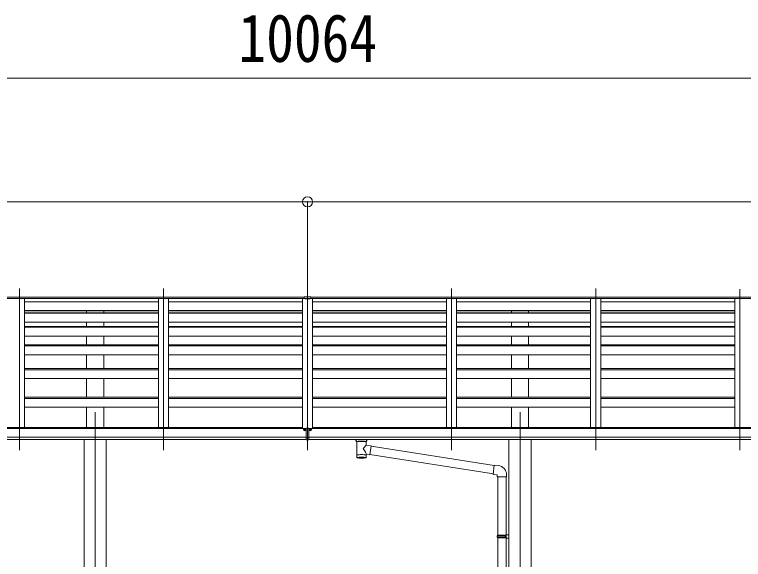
# Model space of a CAD drawing. Units: millimetres at full size; details may follow other scales. Extents: x -13976 to 14131, y -9754 to 9646.
# Drawn here: x 3859 to 7481, y -3229 to -521 of the extents above; entities that cross this region are included whole.
import ezdxf
from ezdxf.enums import TextEntityAlignment as Align

# ---------------------------------------------------------------- set-up
doc = ezdxf.new("R2010")
doc.units = ezdxf.units.MM
doc.header["$LTSCALE"] = 50
doc.header["$PDMODE"] = 32
doc.header["$PDSIZE"] = 50
for name, color, linetype, lineweight in [('0-0_0', 7, 'Continuous', 9), ('0-1_本体', 4, 'Continuous', 9), ('0-2_部品', 7, 'Continuous', 9), ('0-3_ELV2', 7, 'Continuous', 9), ('0-8_PARTS2', 2, 'Continuous', 9), ('0-A_寸法', 6, 'Continuous', 9)]:
    doc.layers.add(name, color=color, linetype=linetype, lineweight=lineweight)
doc.styles.add('ＭＳ ゴシック', font='')
doc.styles.get('ＭＳ ゴシック').set_extended_font_data('MS Gothic')

msp = doc.modelspace()

# ---------------------------------------------------------------- linework, layer by layer
at = {"layer": '0-0_0', "color": 4}
for p, q in [((5285.05, -2578.73), (5285.05, -2572.32)), ((5345.05, -2578.73), (5345.05, -2572.32))]:
    msp.add_line(p, q, dxfattribs=at)
at = {"layer": '0-1_本体'}
for p, q in [((5303.04, -1931.62), (315.05, -1931.62)), ((5303.04, -1932.53), (315.05, -1932.53)), ((318.55, -1924.42), (5299.54, -1924.42)), ((5299.54, -1926), (318.55, -1926)), ((3908.05, -1932.53), (3908.05, -2572.32)), ((4574.05, -1947.73), (3908.05, -1947.73)), ((4574.05, -1932.53), (4574.05, -2572.32)), ((4624.05, -1932.53), (4624.05, -2572.32)), ((5290.05, -1947.73), (4624.05, -1947.73)), ((5290.05, -1932.53), (5290.05, -2578.73)), ((5327.05, -1931.62), (10315.04, -1931.62)), ((5327.05, -1932.53), (10315.04, -1932.53)), ((10311.54, -1924.42), (5330.55, -1924.42)), ((5330.55, -1926), (10311.54, -1926)), ((5340.05, -1932.53), (5340.05, -2578.73)), ((5340.05, -1947.73), (6006.05, -1947.73)), ((6006.05, -1932.53), (6006.05, -2572.32)), ((6056.05, -1932.53), (6056.05, -2572.32)), ((6056.05, -1947.73), (6722.05, -1947.73)), ((6722.05, -1932.53), (6722.05, -2572.32)), ((6772.05, -1932.53), (6772.05, -2572.32)), ((6772.05, -1947.73), (7438.05, -1947.73)), ((7438.05, -1932.53), (7438.05, -2572.32)), ((4574.05, -1991.26), (3908.05, -1991.26)), ((4574.05, -1992.33), (3908.05, -1992.33)), ((5290.05, -1991.26), (4624.05, -1991.26)), ((5290.05, -1992.33), (4624.05, -1992.33)), ((5340.05, -1991.26), (6006.05, -1991.26)), ((5340.05, -1992.33), (6006.05, -1992.33)), ((6056.05, -1991.26), (6722.05, -1991.26)), ((6056.05, -1992.33), (6722.05, -1992.33)), ((6772.05, -1991.26), (7438.05, -1991.26)), ((6772.05, -1992.33), (7438.05, -1992.33)), ((4574.05, -1993.64), (3908.05, -1993.64)), ((3908.05, -2002.47), (4574.05, -2002.47)), ((4574.05, -2005.05), (3908.05, -2005.05)), ((4216.55, -2002.47), (4216.55, -1993.64)), ((4301.55, -2002.47), (4301.55, -1993.64)), ((5290.05, -1993.64), (4624.05, -1993.64)), ((4624.05, -2002.47), (5290.05, -2002.47)), ((5290.05, -2005.05), (4624.05, -2005.05)), ((5340.05, -1993.64), (6006.05, -1993.64)), ((6006.05, -2002.47), (5340.05, -2002.47)), ((5340.05, -2005.05), (6006.05, -2005.05)), ((6056.05, -1993.64), (6722.05, -1993.64)), ((6722.05, -2002.47), (6056.05, -2002.47)), ((6056.05, -2005.05), (6722.05, -2005.05)), ((6328.55, -2002.47), (6328.55, -1993.64)), ((6413.55, -2002.47), (6413.55, -1993.64)), ((6772.05, -1993.64), (7438.05, -1993.64)), ((7438.05, -2002.47), (6772.05, -2002.47)), ((6772.05, -2005.05), (7438.05, -2005.05)), ((4574.05, -2049.79), (3908.05, -2049.79)), ((4216.55, -2070.38), (4216.55, -2049.79)), ((4301.55, -2070.38), (4301.55, -2049.79)), ((5290.05, -2049.79), (4624.05, -2049.79)), ((5340.05, -2049.79), (6006.05, -2049.79)), ((6056.05, -2049.79), (6722.05, -2049.79)), ((6328.55, -2070.38), (6328.55, -2049.79)), ((6413.55, -2070.38), (6413.55, -2049.79)), ((6772.05, -2049.79), (7438.05, -2049.79)), ((3908.05, -2070.38), (4574.05, -2070.38)), ((3908.05, -2073.95), (4574.05, -2073.95)), ((4624.05, -2070.38), (5290.05, -2070.38)), ((4624.05, -2073.95), (5290.05, -2073.95)), ((6006.05, -2070.38), (5340.05, -2070.38)), ((6006.05, -2073.95), (5340.05, -2073.95)), ((6722.05, -2070.38), (6056.05, -2070.38)), ((6722.05, -2073.95), (6056.05, -2073.95)), ((7438.05, -2070.38), (6772.05, -2070.38)), ((7438.05, -2073.95), (6772.05, -2073.95)), ((3908.05, -2118.49), (4574.05, -2118.49)), ((4216.55, -2162.94), (4216.55, -2118.49)), ((4301.55, -2162.94), (4301.55, -2118.49)), ((4624.05, -2118.49), (5290.05, -2118.49)), ((6006.05, -2118.49), (5340.05, -2118.49)), ((6722.05, -2118.49), (6056.05, -2118.49)), ((6328.55, -2162.94), (6328.55, -2118.49)), ((6413.55, -2162.94), (6413.55, -2118.49)), ((7438.05, -2118.49), (6772.05, -2118.49)), ((3908.05, -2162.94), (4574.05, -2162.94)), ((4574.05, -2167.6), (3908.05, -2167.6)), ((4624.05, -2162.94), (5290.05, -2162.94)), ((5290.05, -2167.6), (4624.05, -2167.6)), ((6006.05, -2162.94), (5340.05, -2162.94)), ((5340.05, -2167.6), (6006.05, -2167.6)), ((6722.05, -2162.94), (6056.05, -2162.94)), ((6056.05, -2167.6), (6722.05, -2167.6)), ((7438.05, -2162.94), (6772.05, -2162.94)), ((6772.05, -2167.6), (7438.05, -2167.6)), ((3908.05, -2211.87), (4574.05, -2211.87)), ((4216.55, -2280.14), (4216.55, -2211.87)), ((4301.55, -2280.14), (4301.55, -2211.87)), ((4624.05, -2211.87), (5290.05, -2211.87)), ((6006.05, -2211.87), (5340.05, -2211.87)), ((6722.05, -2211.87), (6056.05, -2211.87)), ((6328.55, -2280.14), (6328.55, -2211.87)), ((6413.55, -2280.14), (6413.55, -2211.87)), ((7438.05, -2211.87), (6772.05, -2211.87)), ((3908.05, -2280.14), (4574.05, -2280.14)), ((4624.05, -2280.14), (5290.05, -2280.14)), ((6006.05, -2280.14), (5340.05, -2280.14)), ((6722.05, -2280.14), (6056.05, -2280.14)), ((7438.05, -2280.14), (6772.05, -2280.14)), ((3908.05, -2285.87), (4574.05, -2285.87)), ((4624.05, -2285.87), (5290.05, -2285.87)), ((6006.05, -2285.87), (5340.05, -2285.87)), ((6722.05, -2285.87), (6056.05, -2285.87)), ((7438.05, -2285.87), (6772.05, -2285.87)), ((3908.05, -2329.81), (4574.05, -2329.81)), ((4216.55, -2421.54), (4216.55, -2329.81)), ((4301.55, -2421.54), (4301.55, -2329.81)), ((4624.05, -2329.81), (5290.05, -2329.81)), ((6006.05, -2329.81), (5340.05, -2329.81)), ((6722.05, -2329.81), (6056.05, -2329.81)), ((6328.55, -2421.54), (6328.55, -2329.81)), ((6413.55, -2421.54), (6413.55, -2329.81)), ((7438.05, -2329.81), (6772.05, -2329.81)), ((3908.05, -2421.54), (4574.05, -2421.54)), ((4624.05, -2421.54), (5290.05, -2421.54)), ((6006.05, -2421.54), (5340.05, -2421.54)), ((6722.05, -2421.54), (6056.05, -2421.54)), ((7438.05, -2421.54), (6772.05, -2421.54)), ((3908.05, -2428.34), (4574.05, -2428.34)), ((4624.05, -2428.34), (5290.05, -2428.34)), ((6006.05, -2428.34), (5340.05, -2428.34)), ((6722.05, -2428.34), (6056.05, -2428.34)), ((7438.05, -2428.34), (6772.05, -2428.34)), ((3908.05, -2471.89), (4574.05, -2471.89)), ((4216.55, -2572.32), (4216.55, -2471.89)), ((4301.55, -2572.32), (4301.55, -2471.89)), ((4624.05, -2471.89), (5290.05, -2471.89)), ((6006.05, -2471.89), (5340.05, -2471.89)), ((6722.05, -2471.89), (6056.05, -2471.89)), ((6328.55, -2572.32), (6328.55, -2471.89)), ((6413.55, -2572.32), (6413.55, -2471.89)), ((7438.05, -2471.89), (6772.05, -2471.89)), ((5308.55, -2578.73), (309.55, -2578.73)), ((5285.05, -2572.32), (333.05, -2572.32)), ((5285.05, -2578.73), (5285.05, -2572.4)), ((5321.55, -2578.73), (10320.55, -2578.73)), ((5345.05, -2572.32), (10297.05, -2572.32)), ((5345.05, -2578.73), (5345.05, -2572.4)), ((309.55, -2620.33), (5308.55, -2620.33)), ((5308.55, -2632.17), (309.55, -2632.1)), ((4204.05, -2632.16), (4204.05, -5785.23)), ((4314.05, -2632.16), (4314.05, -5785.23)), ((10320.55, -2620.33), (5321.55, -2620.33)), ((5321.55, -2632.17), (10320.55, -2632.1)), ((6316.05, -2632.16), (6316.05, -5785.23)), ((6426.05, -2632.16), (6426.05, -5785.23))]:
    msp.add_line(p, q, dxfattribs=at)
at = {"layer": '0-2_部品'}
for p, q in [((5555.55, -2638.22), (5555.55, -2632.1)), ((5555.56, -2637.92), (5555.81, -2636.96)), ((5555.59, -2638.28), (5555.56, -2637.92)), ((5555.59, -2638.16), (5555.56, -2638.52)), ((5555.56, -2638.52), (5555.81, -2639.48)), ((5555.81, -2636.96), (5556.33, -2636.08)), ((5555.81, -2639.48), (5556.33, -2640.36)), ((5556.33, -2636.08), (5557.13, -2635.24)), ((5556.33, -2640.36), (5557.13, -2641.2)), ((5557.13, -2635.24), (5558.25, -2634.44)), ((5557.13, -2641.2), (5558.25, -2642)), ((5558.25, -2634.44), (5559.65, -2633.72)), ((5558.25, -2642), (5559.65, -2642.72)), ((5559.65, -2642.72), (5559.63, -2723.01)), ((5605.45, -2633.73), (5605.68, -2633.82)), ((5605.45, -2642.71), (5605.68, -2642.61)), ((5605.45, -2660.29), (5605.45, -2642.71)), ((5605.68, -2633.82), (5607.04, -2634.56)), ((5605.68, -2642.61), (5607.04, -2641.88)), ((5607.04, -2634.56), (5608.15, -2635.41)), ((5607.04, -2641.88), (5608.15, -2641.03)), ((5608.15, -2635.41), (5608.91, -2636.27)), ((5608.15, -2641.03), (5608.91, -2640.17)), ((5608.91, -2636.27), (5609.37, -2637.17)), ((5608.91, -2640.17), (5609.37, -2639.27)), ((5609.37, -2637.17), (5609.54, -2638.06)), ((5609.37, -2639.27), (5609.54, -2638.38)), ((5609.55, -2638.22), (5609.55, -2632.1)), ((5630.67, -2664.2), (5605.45, -2660.29)), ((5630.67, -2664.2), (5623.65, -2709.46)), ((6242.11, -2761.12), (5630.36, -2666.21)), ((5605.46, -2723.01), (5605.45, -2706.38)), ((5605.45, -2706.64), (5623.65, -2709.46)), ((6238.44, -2803.05), (5623.92, -2707.72)), ((6242.13, -2760.86), (6238.12, -2806.68)), ((6262.97, -2762.68), (6242.13, -2760.86)), ((6238.12, -2806.68), (6258.05, -2808.43)), ((6258.05, -2808.43), (6258.05, -2818.43)), ((6258.05, -2818.43), (6304.05, -2818.43)), ((6260.05, -2818.43), (6260.05, -3108.71)), ((6302.05, -2818.43), (6302.05, -3106.15)), ((6304.05, -2818.43), (6304.05, -2807.51)), ((6258.05, -3110.71), (6259.05, -3108.71)), ((6258.05, -3110.71), (6258.05, -3118.71)), ((6258.05, -3110.71), (6302.05, -3110.71)), ((6259.05, -3108.71), (6302.05, -3108.71)), ((6297.57, -3110.71), (6297.14, -3108.71)), ((6297.57, -3110.71), (6297.57, -3118.71)), ((6300.05, -3106.21), (6316.05, -3105.74)), ((6300.05, -3108.21), (6300.05, -3106.21)), ((6300.05, -3108.21), (6302.05, -3108.21)), ((6302.05, -3121.21), (6302.05, -3108.21)), ((6316.05, -3105.74), (6316.05, -3123.68)), ((6258.05, -3118.71), (6259.05, -3120.71)), ((6258.05, -3118.71), (6302.05, -3118.71)), ((6259.05, -3120.71), (6302.05, -3120.71)), ((6260.05, -3120.71), (6260.05, -4114.89)), ((6297.57, -3118.71), (6297.14, -3120.71)), ((6300.05, -3123.21), (6300.05, -3121.21)), ((6300.05, -3121.21), (6302.05, -3121.21)), ((6300.05, -3123.21), (6316.05, -3123.68)), ((6302.05, -3123.27), (6302.05, -4112.34))]:
    msp.add_line(p, q, dxfattribs=at)
for centre, radius, start, end in [((5572.62, -2683.44), 51.38, 92.46126, 104.61963), ((5592.5, -2683.44), 51.38, 75.38037, 87.53874), ((6259.05, -2807.51), 45, 0, 85)]:
    msp.add_arc(centre, radius, start, end, dxfattribs=at)
for centre, major_axis, ratio, start_param, end_param in [((5582.55, -2643.91), (-22.91, -0.42), 0.072511, 4.711586, 6.2823824), ((5582.57, -2642.28), (-22.91, -0.42), 0.072511, 4.711586, 6.2823824), ((5582.52, -2642.29), (22.92, -0.42), 0.07247, 0.0008089, 1.5716053), ((5582.52, -2643.91), (22.92, -0.42), 0.07247, 0.0008089, 1.5716053), ((5593.55, -2638.22), (16, 0), 0.361356, 0, 0.0194874), ((5593.55, -2638.22), (16, 0), 0.361356, 6.2636979, 6.2831853), ((5582.55, -2679.84), (-22.81, 26.62), 0.234429, 3.1563334, 4.5976381), ((5585.1, -2682.49), (20.32, 22.25), 0.045535, 4.9756507, 6.2441899), ((5582.55, -2710.57), (22.91, 0), 0.122865, 6.2831853, 9.424778), ((5582.55, -2723.01), (22.92, 0), 0.101955, 6.2829723, 9.4248207), ((5582.55, -2723.01), (22.92, 0), 0.101955, 3.1415499, 6.2833984)]:
    msp.add_ellipse(centre, major_axis=major_axis, ratio=ratio, start_param=start_param, end_param=end_param, dxfattribs=at)
at = {"layer": '0-3_ELV2'}
for p, q in [((5298.55, -1923.43), (5298.55, -1932.66)), ((5298.55, -1931.99), (5315.05, -1932.19)), ((5305.79, -1933.01), (5315.05, -1933.13)), ((5315.05, -1923.19), (5315.05, -1922.42)), ((5315.05, -1923.92), (5315.05, -1923.19)), ((5315.05, -1924.31), (5315.05, -1923.92)), ((5315.05, -1932.19), (5315.05, -1924.31)), ((5315.05, -1932.19), (5331.55, -1931.99)), ((5324.31, -1933.01), (5315.05, -1933.13)), ((5331.55, -1923.43), (5331.55, -1932.66)), ((5298.57, -2583.84), (5298.57, -2584.74)), ((5299.57, -2583.84), (5298.57, -2583.84)), ((5298.57, -2584.74), (5299.57, -2584.74)), ((5300.57, -2582.04), (5300.57, -2582.94)), ((5301.57, -2582.04), (5300.57, -2582.04)), ((5300.57, -2583.99), (5300.57, -2585.64)), ((5300.57, -2584.89), (5301.57, -2584.89)), ((5300.57, -2585.64), (5300.57, -2586.54)), ((5300.57, -2586.54), (5301.57, -2586.54)), ((5301.57, -2582.94), (5301.57, -2582.04)), ((5301.57, -2585.64), (5301.57, -2583.99)), ((5301.57, -2586.54), (5301.57, -2585.64)), ((5303.57, -2583.84), (5302.57, -2583.84)), ((5302.57, -2584.74), (5303.57, -2584.74)), ((5303.57, -2584.74), (5303.57, -2583.84)), ((5308.55, -2576.31), (5308.55, -2635.17)), ((5308.55, -2576.31), (5321.55, -2576.31)), ((5321.55, -2576.31), (5321.55, -2635.17)), ((5326.52, -2583.84), (5327.52, -2583.84)), ((5326.52, -2584.74), (5326.52, -2583.84)), ((5327.52, -2584.74), (5326.52, -2584.74)), ((5328.52, -2582.04), (5329.52, -2582.04)), ((5328.52, -2582.94), (5328.52, -2582.04)), ((5328.52, -2583.99), (5328.52, -2585.64)), ((5328.52, -2584.89), (5329.52, -2584.89)), ((5328.52, -2586.54), (5328.52, -2585.64)), ((5329.52, -2586.54), (5328.52, -2586.54)), ((5329.52, -2582.04), (5329.52, -2582.94)), ((5329.52, -2585.64), (5329.52, -2583.99)), ((5329.52, -2585.64), (5329.52, -2586.54)), ((5330.52, -2583.84), (5331.52, -2583.84)), ((5331.52, -2584.74), (5330.52, -2584.74)), ((5331.52, -2583.84), (5331.52, -2584.74)), ((5308.55, -2622.01), (5321.55, -2622.01)), ((5321.55, -2635.17), (5308.55, -2635.17))]:
    msp.add_line(p, q, dxfattribs=at)
for points in [[(5331.55, -1923.43), (5315.05, -1922.42), (5298.55, -1923.43)], [(5331.55, -1924.2), (5315.05, -1923.19), (5298.55, -1924.2)], [(5331.55, -1924.92), (5315.05, -1923.92), (5298.55, -1924.92)], [(5331.55, -1925.18), (5315.05, -1924.31), (5298.55, -1925.18)]]:
    msp.add_lwpolyline(points, dxfattribs=at)
for centre, major_axis, ratio, start_param, end_param in [((5298.71, -1932.42), (8.19, -0.54), 0.030654, 4.6941949, 5.7567039), ((5331.38, -1932.42), (8.19, 0.54), 0.030654, 3.6680741, 4.730583), ((5301.07, -2584.29), (5.9, 0), 0.9, 6.2831853, 9.424778), ((5299.57, -2582.94), (-1, 0), 0.9, 1.5707963, 3.1415927), ((5299.57, -2585.64), (1, 0), 0.9, 6.2831853, 7.8539816), ((5299.57, -2583.99), (1, 0), 0.9, 6.2831853, 6.9023328), ((5302.57, -2582.94), (1, 0), 0.9, 3.1415927, 4.712389), ((5302.57, -2583.99), (-1, 0), 0.9, 5.6640378, 6.2831853), ((5302.57, -2585.64), (-1, 0), 0.9, 4.712389, 6.2831853), ((5329.02, -2584.29), (-5.9, 0), 0.9, 3.1415927, 6.2831853), ((5327.52, -2582.94), (-1, 0), 0.9, 1.5707963, 3.1415927), ((5327.52, -2585.64), (1, 0), 0.9, 6.2831853, 7.8539816), ((5327.52, -2583.99), (1, 0), 0.9, 6.2831853, 6.9023328), ((5330.52, -2582.94), (1, 0), 0.9, 3.1415927, 4.712389), ((5330.52, -2583.99), (-1, 0), 0.9, 5.6640378, 6.2831853), ((5330.52, -2585.64), (-1, 0), 0.9, 4.712389, 6.2831853)]:
    msp.add_ellipse(centre, major_axis=major_axis, ratio=ratio, start_param=start_param, end_param=end_param, dxfattribs=at)
for centre, major_axis in [((5301.07, -2583.99), (5.9, 0)), ((5329.02, -2583.99), (-5.9, 0))]:
    msp.add_ellipse(centre, major_axis=major_axis, ratio=0.9, dxfattribs=at)
at = {"layer": '0-8_PARTS2'}
for p, q in [((3883.05, -2686), (3883.05, -1881.75)), ((4599.05, -2686), (4599.05, -1881.75)), ((5315.05, -2686), (5315.05, -1881.75)), ((6031.05, -2686), (6031.05, -1881.75)), ((6747.05, -2686), (6747.05, -1881.75)), ((7463.05, -2686), (7463.05, -1886.03)), ((4259.05, -2497.2), (4259.05, -6008.76)), ((6371.05, -2497.2), (6371.05, -6008.76))]:
    msp.add_line(p, q, dxfattribs=at)
at = {"layer": '0-A_寸法'}
for p, q in [((283.06, -837.45), (10347.04, -837.45)), ((303.05, -1451.34), (5315.05, -1451.34)), ((5315.05, -1451.34), (5315.05, -1906.91)), ((5315.05, -1451.34), (5315.05, -1906.91)), ((10327.04, -1451.34), (5315.05, -1451.34))]:
    msp.add_line(p, q, dxfattribs=at)
msp.add_point((5315.05, -1451.34), dxfattribs=at)
msp.add_point((5315.05, -1451.34), dxfattribs=at)

# ---------------------------------------------------------------- texts
at = {"layer": '0-A_寸法', "color": 7, "style": 'ＭＳ ゴシック', "width": 0.85}
msp.add_text('10064', height=238.3, dxfattribs=at).set_placement((4971.3, -827.45), align=Align.BOTTOM_LEFT)

doc.saveas('drawing.dxf')
